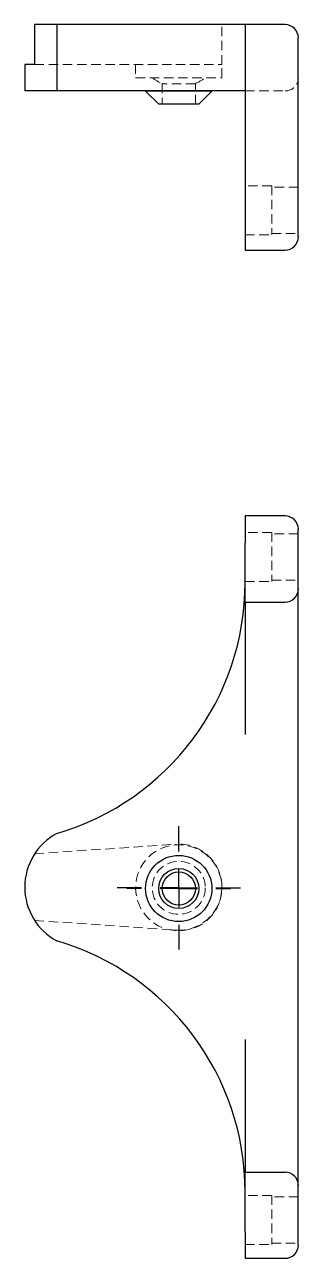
# Model space of a CAD drawing. Header units: millimetres. Extents: x 65 to 238, y 6 to 173.
# Drawn here: x 64.6 to 101.4, y 7 to 173.2 of the extents above.
import ezdxf

# ---------------------------------------------------------------- set-up
doc = ezdxf.new("R2010")
doc.units = ezdxf.units.MM
doc.linetypes.add('HIDDEN', pattern=[1.905, 1.27, -0.635])
doc.layers.add('10', color=7, linetype='Continuous')

# ---------------------------------------------------------------- blocks, each defined once
blk = doc.blocks.new('SW_CENTERMARKSYMBOL_0')
at = {"layer": '10', "color": 0}
for p, q in [((0, 5), (0, 8.3)), ((0, 0), (0, 2.5)), ((-5, 0), (-8.3, 0)), ((0, 0), (-2.5, 0)), ((0, 0), (0, -2.5)), ((0, 0), (2.5, 0)), ((5, 0), (8.3, 0)), ((0, -5), (0, -8.3))]:
    blk.add_line(p, q, dxfattribs=at)
blk = doc.blocks.new('SW_CENTERMARKSYMBOL_1')
at = {"layer": '10', "color": 0}
for p, q in [((0, 5), (0, 6.96)), ((0, 0), (0, 2.5)), ((-5, 0), (-6.96, 0)), ((0, 0), (-2.5, 0)), ((0, 0), (0, -2.5)), ((0, 0), (2.5, 0)), ((5, 0), (6.96, 0)), ((0, -5), (0, -6.96))]:
    blk.add_line(p, q, dxfattribs=at)

msp = doc.modelspace()

# ---------------------------------------------------------------- linework, layer by layer
at = {"color": 7, "linetype": 'Continuous', "lineweight": 25}
for p, q in [((65.93, 173.18), (65.93, 167.82)), ((68.93, 173.18), (65.93, 173.18)), ((68.93, 173.18), (68.93, 164.25)), ((94.25, 173.18), (68.93, 173.18)), ((99.61, 173.18), (94.25, 173.18)), ((94.25, 173.18), (94.25, 169.61)), ((101.39, 169.61), (101.39, 171.39)), ((94.25, 169.61), (94.25, 146.39)), ((101.39, 146.39), (101.39, 169.61)), ((64.61, 167.82), (64.61, 164.25)), ((65.93, 167.82), (64.61, 167.82)), ((68.93, 164.25), (64.61, 164.25)), ((94.25, 164.25), (68.93, 164.25)), ((80.86, 164.25), (80.86, 164.23)), ((80.86, 164.23), (82.62, 162.46)), ((89.79, 164.23), (80.86, 164.23)), ((88.02, 162.46), (89.79, 164.23)), ((89.79, 164.23), (89.79, 164.25)), ((88.02, 162.46), (82.62, 162.46)), ((94.25, 146.39), (94.25, 142.82)), ((101.39, 144.61), (101.39, 146.39)), ((94.25, 142.82), (99.61, 142.82)), ((94.25, 107), (94.25, 103.43)), ((99.61, 107), (94.25, 107)), ((101.39, 103.43), (101.39, 105.21)), ((94.25, 98.96), (94.25, 103.43)), ((101.39, 98.96), (101.39, 103.43)), ((94.25, 95.39), (94.25, 98.96)), ((101.39, 97.18), (101.39, 98.96)), ((101.39, 77.54), (101.39, 97.18)), ((94.25, 95.39), (99.61, 95.39)), ((94.25, 95.39), (94.25, 77.54)), ((101.39, 36.46), (101.39, 77.54)), ((94.25, 36.46), (94.25, 18.61)), ((101.39, 16.82), (101.39, 36.46)), ((94.25, 18.61), (99.61, 18.61)), ((94.25, 15.04), (94.25, 18.61)), ((101.39, 15.04), (101.39, 16.82)), ((94.25, 10.57), (94.25, 15.04)), ((101.39, 10.57), (101.39, 15.04)), ((94.25, 10.57), (94.25, 7)), ((101.39, 8.79), (101.39, 10.57)), ((94.25, 7), (99.61, 7))]:
    msp.add_line(p, q, dxfattribs=at)
at = {"color": 7, "linetype": 'HIDDEN', "lineweight": 18}
for p, q in [((91.12, 167.82), (91.12, 173.18)), ((65.93, 167.82), (84.92, 167.82)), ((79.52, 167.82), (79.52, 166.04)), ((84.92, 167.82), (91.12, 167.82)), ((91.12, 166.04), (91.12, 167.82)), ((79.52, 166.04), (91.12, 166.04)), ((83.09, 165.24), (83.09, 162.46)), ((87.55, 162.46), (87.55, 165.24)), ((94.25, 164.25), (99.61, 164.25)), ((97.82, 151.48), (94.25, 151.48)), ((97.82, 151.48), (97.82, 144.88)), ((101.39, 151.3), (97.82, 151.3)), ((94.25, 144.88), (97.82, 144.88)), ((97.82, 145.05), (101.39, 145.05)), ((97.82, 104.77), (94.25, 104.77)), ((97.82, 104.77), (97.82, 98.16)), ((101.39, 104.59), (97.82, 104.59)), ((94.25, 98.16), (97.82, 98.16)), ((97.82, 98.34), (101.39, 98.34)), ((65.93, 61.48), (84.92, 62.79)), ((65.93, 52.52), (83.92, 51.28)), ((83.92, 51.28), (84.92, 51.21)), ((97.82, 15.48), (94.25, 15.48)), ((97.82, 15.48), (97.82, 8.88)), ((101.39, 15.3), (97.82, 15.3)), ((94.25, 8.88), (97.82, 8.88)), ((97.82, 9.05), (101.39, 9.05))]:
    msp.add_line(p, q, dxfattribs=at)
for radius in [5.8, 3.57]:
    msp.add_circle((85.32, 56.91), radius, dxfattribs=at)
at = {"color": 7, "linetype": 'Continuous', "lineweight": 25}
for radius in [4.46, 2.7, 2.23]:
    msp.add_circle((85.32, 56.82), radius, dxfattribs=at)
for centre, radius, start, end in [((99.61, 171.39), 1.79, 0, 90), ((99.61, 144.61), 1.79, 270, 0), ((99.61, 105.21), 1.79, 0, 90), ((58.98, 98.07), 35.27, 286.3832, 0), ((99.61, 97.18), 1.79, 270, 0), ((72.82, 57), 8.21, 118.2953, 241.7047), ((58.98, 15.93), 35.27, 360, 73.6168), ((99.61, 16.82), 1.79, 0, 90), ((99.61, 8.79), 1.79, 270, 0)]:
    msp.add_arc(centre, radius, start, end, dxfattribs=at)
at = {"color": 7, "linetype": 'HIDDEN', "lineweight": 18}
for centre, radius, start, end in [((85.32, 170.5), 5.71, 231.3752, 247.1723), ((85.32, 170.5), 5.71, 292.9776, 308.6248), ((99.61, 166.04), 1.79, 270, 0), ((85.32, 57), 5.8, 359.5593, 93.9543), ((85.32, 57), 5.8, 266.0457, 359.5593)]:
    msp.add_arc(centre, radius, start, end, dxfattribs=at)
msp.add_open_spline([(87.55, 165.24), (87.52, 165.23), (87.45, 165.23), (87.08, 165.22), (86.58, 165.21), (85.97, 165.2), (85.23, 165.2), (84.51, 165.2), (83.93, 165.21), (83.48, 165.22), (83.16, 165.23), (83.12, 165.24), (83.11, 165.24)], degree=3, knots=[0, 0, 0, 0, 0.104586, 0.2172797, 0.3025416, 0.4015306, 0.5149409, 0.6254414, 0.7204391, 0.8030656, 0.9136955, 1, 1, 1, 1], dxfattribs=at)
msp.add_open_spline([(87.55, 165.24), (87.55, 165.24), (87.55, 165.24), (87.55, 165.24)], degree=3, dxfattribs=at)

# ---------------------------------------------------------------- block references
at = {"layer": '10'}
for name, p in [('SW_CENTERMARKSYMBOL_0', (85.32, 56.91)), ('SW_CENTERMARKSYMBOL_1', (85.32, 56.82))]:
    msp.add_blockref(name, p, dxfattribs=at)

doc.saveas('drawing.dxf')
